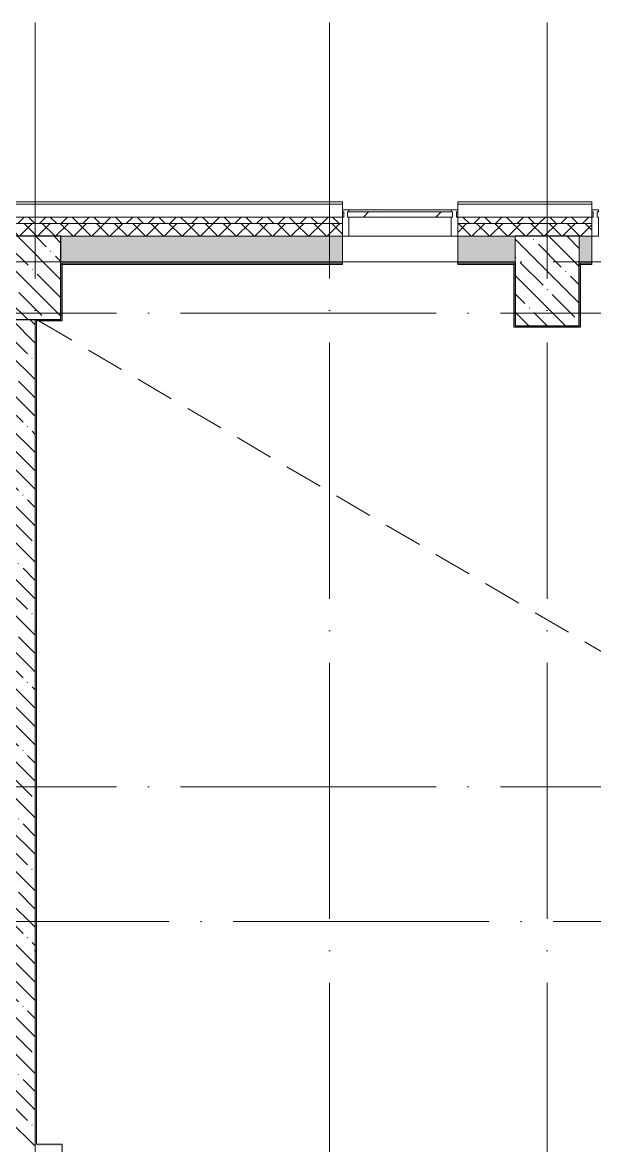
# Model space of a CAD drawing. Header units: millimetres. Extents: x 97 to 215964, y -4577 to 60645.
# Drawn here: x 136498 to 140968, y 51875 to 60645 of the extents above; entities that cross this region are included whole.
import ezdxf

# ---------------------------------------------------------------- set-up
doc = ezdxf.new("R2010")
doc.units = ezdxf.units.MM
doc.linetypes.add('ADSK_Линия сетки', pattern=[2500, 2000, -250, 0, -250])
doc.linetypes.add('ADSK_Снесено', pattern=[450, 300, -150])
for name, color, linetype, lineweight in [('A-DETL-DEMO-OTLN', 6, 'ADSK_Снесено', 9), ('A-GLAZ-____-MCUT', 151, 'Continuous', 9), ('A-GLAZ-____-OTLN', 151, 'Continuous', 9), ('A-GLAZ-CURT-OTLN', 52, 'Continuous', 9), ('A-GLAZ-CWMG-MCUT', 51, 'Continuous', 9), ('A-GLAZ-CWMG-OTLN', 51, 'Continuous', 9), ('A-WALL-____-MCUT', 113, 'Continuous', 9), ('A-WALL-____-PATT', 111, 'Continuous', 9), ('A-WALL-FNSH-MCUT', 113, 'Continuous', 9), ('S-COLS-____-MCUT', 52, 'Continuous', 9), ('S-COLS-____-OTLN', 52, 'Continuous', 9), ('S-GRID-____-OTLN', 1, 'Continuous', 9)]:
    doc.layers.add(name, color=color, linetype=linetype, lineweight=lineweight)
pattern_1 = [(135, (0, 0), (-142.5612, -142.5612), []), (135, (142.56, 0), (-142.5612, -142.5612), [252.016, -50.403, 3.353, -47.05])]

# ---------------------------------------------------------------- blocks, each defined once
blk = doc.blocks.new('BSC_Колонна _Прямоугольная - 400x650-31437721-О_АИ_ПП_8_400_Целиком')
at = {"layer": 'S-COLS-____-OTLN', "lineweight": 5}
h = blk.add_hatch(dxfattribs=at)
h.set_pattern_fill('FP_131', color=256, style=0, pattern_type=2)
h.set_pattern_definition([(315, (77800, 58650), (142.5619, 142.5619), []), (315, (77657.44, 58650), (142.5619, 142.5619), [252.016, -50.403, 3.353, -47.05])])
h.paths.add_polyline_path([(-200, 325), (-200, -325), (200, -325), (200, 325)])
at = {"layer": 'S-COLS-____-MCUT', "color": 130, "lineweight": 25}
for p, q in [((200, 325), (-200, 325)), ((-200, 325), (-200, -325)), ((200, -325), (200, 325)), ((-200, -325), (200, -325))]:
    blk.add_line(p, q, dxfattribs=at)
blk = doc.blocks.new('Прямоугольный импост - Импост структурный с накладкой - 190мм-21920984-О_АИ_ПП_8_400_Целиком')
at = {"layer": 'A-GLAZ-CWMG-MCUT', "color": 90}
for p, q in [((0, 190), (-50, 190)), ((-50, 190), (-50, 40)), ((0, 40), (0, 190)), ((-50, 40), (-40, 40)), ((-40, 0), (-50, 0)), ((-50, 0), (-50, -17)), ((-40, 40), (-40, 0)), ((-10, 0), (-10, 40)), ((-10, 40), (0, 40)), ((0, 0), (-10, 0)), ((0, -17), (0, 0)), ((-50, -17), (0, -17))]:
    blk.add_line(p, q, dxfattribs=at)
blk = doc.blocks.new('PNS_Панель прямоугольная2 - Нр_Стекло - 40мм-V133-О_АИ_ПП_8_400_Целиком')
at = {"layer": 'A-GLAZ-____-OTLN', "lineweight": 5}
h = blk.add_hatch(dxfattribs=at)
h.set_pattern_fill('FP_147', color=256, style=0, pattern_type=2)
h.set_pattern_definition([(45, (-80750.45, -59065), (-282.8427, 282.8427), [200, -600]), (45, (-80950.45, -59165), (-282.8427, 282.8427), [600, -200]), (45, (-80550.45, -59265), (-282.8427, 282.8427), [200, -600])])
h.paths.add_polyline_path([(400, -40), (410, -40), (410, 0), (-410, 0), (-410, -40), (-47.2, -40)])
at = {"layer": 'A-GLAZ-____-MCUT', "color": 10, "lineweight": 5}
for p, q in [((400, 0), (-400, 0)), ((-400, -40), (400, -40))]:
    blk.add_line(p, q, dxfattribs=at)
at = {"layer": 'A-GLAZ-____-OTLN', "color": 10, "lineweight": 5}
blk.add_line((-410, 0), (410, 0), dxfattribs=at)
blk = doc.blocks.new('Прямоугольный импост - Импост структурный с накладкой - 190мм-21920961-О_АИ_ПП_8_400_Целиком')
at = {"layer": 'A-GLAZ-CWMG-OTLN', "color": 10, "lineweight": 5}
for p, q in [((105600.5, 59182), (106400.5, 59182)), ((105600.5, 58975), (106400.5, 58975))]:
    blk.add_line(p, q, dxfattribs=at)
blk = doc.blocks.new('Прямоугольный импост - Импост структурный с накладкой - 190мм-21920983-О_АИ_ПП_8_400_Целиком')
at = {"layer": 'A-GLAZ-CWMG-MCUT', "color": 90}
for p, q in [((-50, 40), (-50, 190)), ((-50, 190), (0, 190)), ((0, 190), (0, 40)), ((-40, 40), (-50, 40)), ((-50, -17), (-50, 0)), ((-50, 0), (-40, 0)), ((-40, 0), (-40, 40)), ((-10, 40), (-10, 0)), ((0, 40), (-10, 40)), ((-10, 0), (0, 0)), ((0, 0), (0, -17)), ((0, -17), (-50, -17))]:
    blk.add_line(p, q, dxfattribs=at)
blk = doc.blocks.new('0083_СОШ675_АР_R22_rvt-1-О_АИ_ПП_8_400_Целиком')
at = {"layer": 'A-WALL-____-PATT', "lineweight": 5}
h = blk.add_hatch(dxfattribs=at)
h.set_pattern_fill('FP_9', color=10, style=0, pattern_type=2)
h.set_pattern_definition([(135, (0, 0), (-84.85281, -84.85281), []), (225, (0, 0), (84.85281, -84.85281), [])])
h.paths.add_polyline_path([(109200, 59075), (109250, 59075), (109250, 59125), (106450.5, 59125), (106450.5, 59075), (108902.9, 59075)])
h.paths.add_polyline_path([(105550.5, 59075), (105550.5, 59125), (104500.5, 59125), (104500.5, 59075), (105129.6, 59075)])
h.paths.add_polyline_path([(101650.5, 59075), (101650.5, 59125), (100600.5, 59125), (100600.5, 59075), (101356.3, 59075)])
h.paths.add_polyline_path([(102550.5, 59075), (103600.5, 59075), (103600.5, 59125), (102550.5, 59125)])
h.paths.add_polyline_path([(99700.5, 59075), (99700.5, 59125), (98650.5, 59125), (98650.5, 59075), (99469.7, 59075)])
h.paths.add_polyline_path([(97583, 59075), (97750.5, 59075), (97750.5, 59125), (96700.5, 59125), (96700.5, 59075)])
h.paths.add_polyline_path([(95800.5, 59075), (95800.5, 59125), (94750.5, 59125), (94750.5, 59075), (95067.5, 59075)])
h.paths.add_polyline_path([(88900.5, 59075), (89950.5, 59075), (89950.5, 59125), (88900.5, 59125)])
h.paths.add_polyline_path([(90850.5, 59075), (91900.5, 59075), (91900.5, 59125), (90850.5, 59125)])
h.paths.add_polyline_path([(92800.5, 59075), (93850.5, 59075), (93850.5, 59125), (92800.5, 59125)])
h.paths.add_polyline_path([(88000.5, 59075), (88000.5, 59125), (86950.5, 59125), (86950.5, 59075), (87521, 59075)])
h.paths.add_polyline_path([(84100.5, 59075), (84100.5, 59125), (83050, 59125), (83050, 59075), (83747.7, 59075)])
h.paths.add_polyline_path([(85005.4, 59075), (86050.5, 59075), (86050.5, 59125), (85000.5, 59125), (85000.5, 59075)])
h.paths.add_polyline_path([(81100.5, 59075), (82150, 59075), (82150, 59125), (81100.5, 59125)])
h.paths.add_polyline_path([(80200.5, 59075), (80200.5, 59125), (77330, 59125), (77330, 59075), (79974.4, 59075)])
h = blk.add_hatch(dxfattribs=at)
h.set_pattern_fill('FP_16', color=10, style=0, pattern_type=2)
h.set_pattern_definition([(45, (0, 0), (-70.71068, 70.71068), []), (135, (0, 0), (-70.71068, -70.71068), [])])
h.paths.add_polyline_path([(109100, 58975), (109200, 58975), (109200, 59075), (106450.5, 59075), (106450.5, 58975), (108902.9, 58975)])
h.paths.add_polyline_path([(105250, 58975), (105550.5, 58975), (105550.5, 59075), (104500.5, 59075), (104500.5, 58975), (105129.6, 58975)])
h.paths.add_polyline_path([(103600.5, 58975), (103600.5, 59075), (102550.5, 59075), (102550.5, 58975), (102614.1, 58975)])
h.paths.add_polyline_path([(100600.5, 58975), (101650.5, 58975), (101650.5, 59075), (100600.5, 59075)])
h.paths.add_polyline_path([(99700.5, 58975), (99700.5, 59075), (98650.5, 59075), (98650.5, 58975), (99469.7, 58975)])
h.paths.add_polyline_path([(96700.5, 58975), (97750.5, 58975), (97750.5, 59075), (96700.5, 59075)])
h.paths.add_polyline_path([(93809.8, 58975), (93850.5, 58975), (93850.5, 59075), (92800.5, 59075), (92800.5, 58975), (93650, 58975)])
h.paths.add_polyline_path([(95800.5, 58975), (95800.5, 59075), (94750.5, 59075), (94750.5, 58975), (95067.5, 58975)])
h.paths.add_polyline_path([(91900.5, 58975), (91900.5, 59075), (90850.5, 59075), (90850.5, 58975)])
h.paths.add_polyline_path([(88900.5, 58975), (89950.5, 58975), (89950.5, 59075), (88900.5, 59075)])
h.paths.add_polyline_path([(88000.5, 58975), (88000.5, 59075), (86950.5, 59075), (86950.5, 58975), (87850, 58975)])
h.paths.add_polyline_path([(85005.4, 58975), (86050.5, 58975), (86050.5, 59075), (85000.5, 59075), (85000.5, 58975)])
h.paths.add_polyline_path([(83747.7, 58975), (84100.5, 58975), (84100.5, 59075), (83050, 59075), (83050, 58975)])
h.paths.add_polyline_path([(81550, 58975), (82150, 58975), (82150, 59075), (81100.5, 59075), (81100.5, 58975), (81232.2, 58975)])
h.paths.add_polyline_path([(79974.4, 58975), (80200.5, 58975), (80200.5, 59075), (77500, 59075), (77500, 58975), (78000, 58975)])
h.paths.add_polyline_path([(77350, 58975), (77450, 58975), (77450, 59075), (77330, 59075), (77330, 58975)])
h = blk.add_hatch(dxfattribs=at)
h.set_pattern_fill('FP_69', color=10, style=0, pattern_type=2)
h.set_pattern_definition([(50, (0, 0), (364.3679, -31.8783), [38.1, -419.1]), (355, (0, 0), (-70.4859, 382.1133), [30.48, -335.28]), (100.451, (30.36, -2.66), (293.885, 350.2334), [32.38, -356.18]), (46.184, (0, 101.6), (542.1585, -84.0858), [57.15, -628.65]), (96.636, (45.2, 94.6), (474.805, 494.8554), [48.57, -534.27]), (351.184, (0, 101.6), (474.8102, 494.85), [45.72, -502.92]), (21, (50.8, 76.2), (303.2285, -204.53046), [38.1, -419.1]), (326, (50.8, 76.2), (123.6039, 368.376), [30.48, -335.28]), (71.451, (76.07, 59.16), (426.8341, 163.8427), [32.38, -356.18]), (37.5, (0, 0), (6.17665, 169.11015), [16.764, -314.452, 16.764, -323.596, -336.55]), (37.5, (0, 0), (6.17665, 169.11015), [-671.576, 16.764, -319.786]), (7.5, (0, 0), (133.63888, 200.3615), [16.764, -177.292, 16.764, -306.832, -128.27]), (7.5, (0, 0), (133.63888, 200.3615), [-517.652, 16.764, -111.506]), (327.5, (-113.28, 0), (271.18182, -11.45836), [16.764, -110.236, 16.764, -379.476, -525.78]), (327.5, (-113.28, 0), (271.18182, -11.45836), [-523.24, 16.764, -509.016]), (317.5, (-164.08, 0), (296.2585, 50.85285), [16.764, -148.336, 16.764, -246.38, -373.38]), (317.5, (-164.08, 0), (296.2585, 50.85285), [-428.244, 16.764, -356.616])])
h.paths.add_polyline_path([(108700, 58775), (108700, 58975), (106450.5, 58975), (106450.5, 58775), (107645.1, 58775)])
h.paths.add_polyline_path([(105550.5, 58775), (105550.5, 58975), (105250, 58975), (105250, 58775)])
h.paths.add_polyline_path([(104500.5, 58775), (104750, 58775), (104750, 58975), (104500.5, 58975)])
h.paths.add_polyline_path([(102550.5, 58775), (103600.5, 58775), (103600.5, 58975), (102550.5, 58975)])
h.paths.add_polyline_path([(99469.7, 58775), (99700.5, 58775), (99700.5, 58975), (99450, 58975), (99450, 58775)])
h.paths.add_polyline_path([(100600.5, 58775), (101650.5, 58775), (101650.5, 58975), (100600.5, 58975)])
h.paths.add_polyline_path([(98650.5, 58775), (98950, 58775), (98950, 58975), (98650.5, 58975)])
h.paths.add_polyline_path([(96700.5, 58775), (97750.5, 58775), (97750.5, 58975), (96700.5, 58975)])
h.paths.add_polyline_path([(94750.5, 58775), (95800.5, 58775), (95800.5, 58975), (94750.5, 58975)])
h.paths.add_polyline_path([(93850.5, 58775), (93850.5, 58975), (93650, 58975), (93650, 58775), (93809.8, 58775)])
h.paths.add_polyline_path([(92800.5, 58775), (93150, 58775), (93150, 58975), (92800.5, 58975)])
h.paths.add_polyline_path([(91900.5, 58775), (91900.5, 58975), (90850.5, 58975), (90850.5, 58775)])
h.paths.add_polyline_path([(89950.5, 58775), (89950.5, 58975), (88900.5, 58975), (88900.5, 58775)])
h.paths.add_polyline_path([(86050.5, 58775), (86050.5, 58975), (85000.5, 58975), (85000.5, 58775), (85005.4, 58775)])
h.paths.add_polyline_path([(87850, 58775), (88000.5, 58775), (88000.5, 58975), (87850, 58975)])
h.paths.add_polyline_path([(86950.5, 58775), (87350, 58775), (87350, 58975), (86950.5, 58975)])
h.paths.add_polyline_path([(84100.5, 58775), (84100.5, 58975), (83050, 58975), (83050, 58775), (83747.7, 58775)])
h.paths.add_polyline_path([(82150, 58775), (82150, 58975), (82050, 58975), (82050, 58775)])
h.paths.add_polyline_path([(80200.5, 58775), (80200.5, 58975), (78000, 58975), (78000, 58775), (79974.4, 58775)])
h.paths.add_polyline_path([(81550, 58775), (81550, 58975), (81100.5, 58975), (81100.5, 58775), (81232.2, 58775)])
h = blk.add_hatch(dxfattribs=at)
h.set_pattern_fill('FP_8', color=10, style=0, pattern_type=2)
h.set_pattern_definition(pattern_1)
h.paths.add_polyline_path([(77600, 49975), (77800, 49975), (77800, 51475), (77600, 51475), (77600, 50175)])
h.paths.add_polyline_path([(77600, 51875), (77800, 51875), (77800, 58325), (77600, 58325), (77600, 52884.5)])
at = {"layer": 'S-COLS-____-OTLN', "lineweight": 5}
h = blk.add_hatch(dxfattribs=at)
h.set_pattern_fill('FP_8', color=256, style=0, pattern_type=2)
h.set_pattern_definition(pattern_1)
h.paths.add_polyline_path([(82050, 58275), (82050, 58975), (81550, 58975), (81550, 58275)])
at = {"layer": 'A-WALL-____-MCUT', "color": 10, "lineweight": 5}
for p, q in [((80200.5, 59225), (77330, 59225)), ((82150, 59225), (81100.5, 59225)), ((81550, 58775), (81550, 58975)), ((82050, 58975), (82050, 58775)), ((78010, 58755), (78000, 58755)), ((81550, 58755), (81540, 58755)), ((82060, 58755), (82050, 58755))]:
    blk.add_line(p, q, dxfattribs=at)
at = {"layer": 'A-WALL-____-MCUT', "color": 90}
for p, q in [((80200.5, 59125), (80200.5, 59225)), ((81100.5, 59225), (81100.5, 59125)), ((82150, 59125), (82150, 59225)), ((80200.5, 58975), (80200.5, 59075)), ((81100.5, 59075), (81100.5, 58975)), ((82150, 58975), (82150, 59075)), ((81550, 58975), (82050, 58975))]:
    blk.add_line(p, q, dxfattribs=at)
at = {"layer": 'A-WALL-____-MCUT', "color": 50, "lineweight": 13}
for p, q in [((80200.5, 59125), (77330, 59125)), ((80200.5, 59075), (80200.5, 59125)), ((81100.5, 59125), (81100.5, 59075)), ((82150, 59125), (81100.5, 59125)), ((82150, 59075), (82150, 59125)), ((80200.5, 59075), (77500, 59075)), ((82150, 59075), (81100.5, 59075)), ((78000, 58975), (80200.5, 58975)), ((80200.5, 58975), (78000, 58975)), ((80200.5, 58775), (80200.5, 58975)), ((81100.5, 58975), (81550, 58975)), ((81100.5, 58975), (81100.5, 58775)), ((81550, 58975), (81100.5, 58975)), ((82050, 58975), (82150, 58975)), ((82150, 58975), (82050, 58975)), ((82150, 58775), (82150, 58975)), ((78000, 58775), (80200.5, 58775)), ((81100.5, 58775), (81550, 58775)), ((82050, 58775), (82150, 58775)), ((77800, 51875), (77800, 58325))]:
    blk.add_line(p, q, dxfattribs=at)
at = {"layer": 'A-WALL-FNSH-MCUT', "color": 90}
for p, q in [((80200.5, 59245), (77330, 59245)), ((80200.5, 59225), (80200.5, 59245)), ((82150, 59245), (81100.5, 59245)), ((81100.5, 59245), (81100.5, 59225)), ((82150, 59225), (82150, 59245)), ((80200.5, 58775), (78000, 58775)), ((80200.5, 58755), (80200.5, 58775)), ((81550, 58775), (81100.5, 58775)), ((81100.5, 58775), (81100.5, 58755)), ((81550, 58755), (81550, 58775)), ((82150, 58775), (82050, 58775)), ((82050, 58775), (82050, 58755)), ((82150, 58755), (82150, 58775)), ((78010, 58755), (80200.5, 58755)), ((78010, 58325), (78010, 58755)), ((81100.5, 58755), (81540, 58755)), ((81540, 58755), (81540, 58265)), ((81550, 58275), (81550, 58755)), ((82050, 58755), (82050, 58275)), ((82060, 58755), (82150, 58755)), ((82060, 58275), (82060, 58755)), ((77800, 58325), (77800, 51875)), ((78010, 58315), (78010, 58325)), ((77810, 51885), (77810, 58315)), ((77810, 58315), (78010, 58315)), ((81540, 58265), (81550, 58265)), ((82050, 58275), (81550, 58275)), ((81550, 58265), (82060, 58265)), ((82060, 58265), (82060, 58275)), ((78000, 51885), (77810, 51885)), ((78010, 51885), (78000, 51885)), ((78010, 51475), (78010, 51885))]:
    blk.add_line(p, q, dxfattribs=at)
at = {"layer": 'S-COLS-____-MCUT', "color": 130, "lineweight": 25}
for p, q in [((82050, 58975), (81550, 58975)), ((81550, 58775), (81550, 58275)), ((82050, 58275), (82050, 58775)), ((81550, 58275), (82050, 58275))]:
    blk.add_line(p, q, dxfattribs=at)
at = {"layer": 'S-COLS-____-OTLN', "color": 90}
for p, q in [((81550, 58975), (81550, 58775)), ((82050, 58775), (82050, 58975))]:
    blk.add_line(p, q, dxfattribs=at)
at = {"layer": 'A-GLAZ-CURT-OTLN', "color": 90, "lineweight": 9}
blk.add_blockref('PNS_Панель прямоугольная2 - Нр_Стекло - 40мм-V133-О_АИ_ПП_8_400_Целиком', (80650.5, 59165), dxfattribs=at)
at = {"layer": 'A-GLAZ-CWMG-OTLN', "color": 90, "lineweight": 9, "rotation": 180}
for p in [(80200.5, 59165), (82150, 59165)]:
    blk.add_blockref('Прямоугольный импост - Импост структурный с накладкой - 190мм-21920984-О_АИ_ПП_8_400_Целиком', p, dxfattribs=at)
at = {"layer": 'A-GLAZ-CWMG-OTLN', "color": 90, "lineweight": 9}
blk.add_blockref('Прямоугольный импост - Импост структурный с накладкой - 190мм-21920961-О_АИ_ПП_8_400_Целиком', (-25350, 0), dxfattribs=at)
at = {"layer": 'A-GLAZ-CWMG-OTLN', "color": 90, "lineweight": 9, "extrusion": (0, 0, -1), "rotation": 180}
blk.add_blockref('Прямоугольный импост - Импост структурный с накладкой - 190мм-21920983-О_АИ_ПП_8_400_Целиком', (-81100.5, 59165), dxfattribs=at)
at = {"layer": 'S-COLS-____-OTLN', "color": 90, "lineweight": 9, "rotation": 180}
blk.add_blockref('BSC_Колонна _Прямоугольная - 400x650-31437721-О_АИ_ПП_8_400_Целиком', (77800, 58650), dxfattribs=at)

msp = doc.modelspace()

# ---------------------------------------------------------------- hatches: boundary and pattern name
at = {"layer": 'A-WALL-____-PATT'}
for points in [[(136797.887824, 58325.000586), (136807.887824, 58325.000586), (136807.887824, 58775), (136797.887824, 58775), (136797.887824, 58746.734595)], [(140347.887824, 58265.000586), (140347.887824, 58765), (140337.887824, 58765), (140337.887824, 58265.000586)], [(140847.887824, 58275.000586), (140857.887824, 58275.000586), (140857.887824, 58775), (140847.887824, 58775), (140847.887824, 58746.734595)], [(136597.865903, 51875), (136607.865903, 51875), (136607.865903, 58325.000586), (136597.865903, 58325.000586), (136597.865903, 52884.549515)], [(136797.887824, 58315.000586), (136807.887824, 58315.000586), (136807.887824, 58325.000586), (136607.865903, 58325.000586), (136607.865903, 58315.000586)], [(140347.887824, 58265.000586), (140857.887824, 58265.000586), (140857.887824, 58275.000586), (140347.887824, 58275.000586)], [(136797.887824, 51875), (136797.887824, 51885), (136607.865903, 51885), (136607.865903, 51875)], [(136807.887824, 51474.999414), (136807.887824, 51885), (136797.887824, 51885), (136797.887824, 51474.999414)]]:
    msp.add_hatch(color=7, dxfattribs=at).paths.add_polyline_path(points)
h = msp.add_hatch(color=7, dxfattribs=at)
h.paths.add_polyline_path([(140337.887824, 58765), (140347.887824, 58765), (140347.887824, 58775), (139898.338302, 58775), (139898.338302, 58765), (140030.047079, 58765)])
h.paths.add_polyline_path([(138998.338302, 58765), (138998.338302, 58775), (136807.887824, 58775), (136807.887824, 58765), (138772.287213, 58765)])
h = msp.add_hatch(color=7, dxfattribs=at)
h.paths.add_polyline_path([(146137.887824, 58765), (146147.887824, 58765), (146147.887824, 58775), (145748.338302, 58775), (145748.338302, 58765)])
h.paths.add_polyline_path([(144848.338302, 58765), (144848.338302, 58775), (143798.338302, 58775), (143798.338302, 58765), (143803.326675, 58765)])
h.paths.add_polyline_path([(142898.338302, 58765), (142898.338302, 58775), (141847.887824, 58775), (141847.887824, 58765), (142545.566809, 58765)])
h.paths.add_polyline_path([(140857.887824, 58765), (140947.887824, 58765), (140947.887824, 58775), (140857.887824, 58775)])

# ---------------------------------------------------------------- linework, layer by layer
at = {"layer": 'A-DETL-DEMO-OTLN'}
msp.add_line((136624.908152, 58315), (167487.887824, 40180.925655), dxfattribs=at)
at = {"layer": 'A-WALL-____-MCUT', "color": 7}
for p, q in [((138998.338302, 58775), (136797.887824, 58775)), ((136807.887824, 58315.000586), (136807.887824, 58765)), ((136807.887824, 58765), (138998.338302, 58765)), ((138998.338302, 58765), (138998.338302, 58775)), ((140347.887824, 58775), (139898.338302, 58775)), ((139898.338302, 58775), (139898.338302, 58765)), ((139898.338302, 58765), (140337.887824, 58765)), ((140337.887824, 58765), (140337.887824, 58265.000586)), ((140347.887824, 58275.000586), (140347.887824, 58775)), ((140847.887824, 58775), (140847.887824, 58275.000586)), ((140947.887824, 58775), (140847.887824, 58775)), ((140857.887824, 58265.000586), (140857.887824, 58765)), ((140857.887824, 58765), (140947.887824, 58765)), ((140947.887824, 58765), (140947.887824, 58775)), ((136597.865903, 58325.000586), (136597.865903, 51875)), ((136607.865903, 51885), (136607.865903, 58315.000586)), ((136607.865903, 58315.000586), (136807.887824, 58315.000586)), ((140337.887824, 58265.000586), (140857.887824, 58265.000586)), ((140847.887824, 58275.000586), (140347.887824, 58275.000586)), ((136807.887824, 51885), (136607.865903, 51885)), ((136807.887824, 51464.999414), (136807.887824, 51885))]:
    msp.add_line(p, q, dxfattribs=at)
at = {"layer": 'S-GRID-____-OTLN', "linetype": 'ADSK_Линия сетки'}
for p, q in [((136597.887824, 60644.999414), (136597.887824, -3758.83936)), ((138897.887824, 60644.999414), (138897.887824, -3572.657751)), ((140597.887824, 60644.999414), (140597.887824, -3572.657751)), ((215146.441901, 58775.000586), (135715.252179, 58775.000586)), ((55228.336609, 58375.000586), (213876.441901, 58375.000586)), ((55228.336609, 54675.000586), (215146.441901, 54675.000586)), ((215146.441901, 53625.11992), (135715.252179, 53625.11992))]:
    msp.add_line(p, q, dxfattribs=at)

# ---------------------------------------------------------------- block references
at = {"color": 250, "lineweight": 5}
msp.add_blockref('0083_СОШ675_АР_R22_rvt-1-О_АИ_ПП_8_400_Целиком', (58797.887824, 0), dxfattribs=at)

doc.saveas('drawing.dxf')
